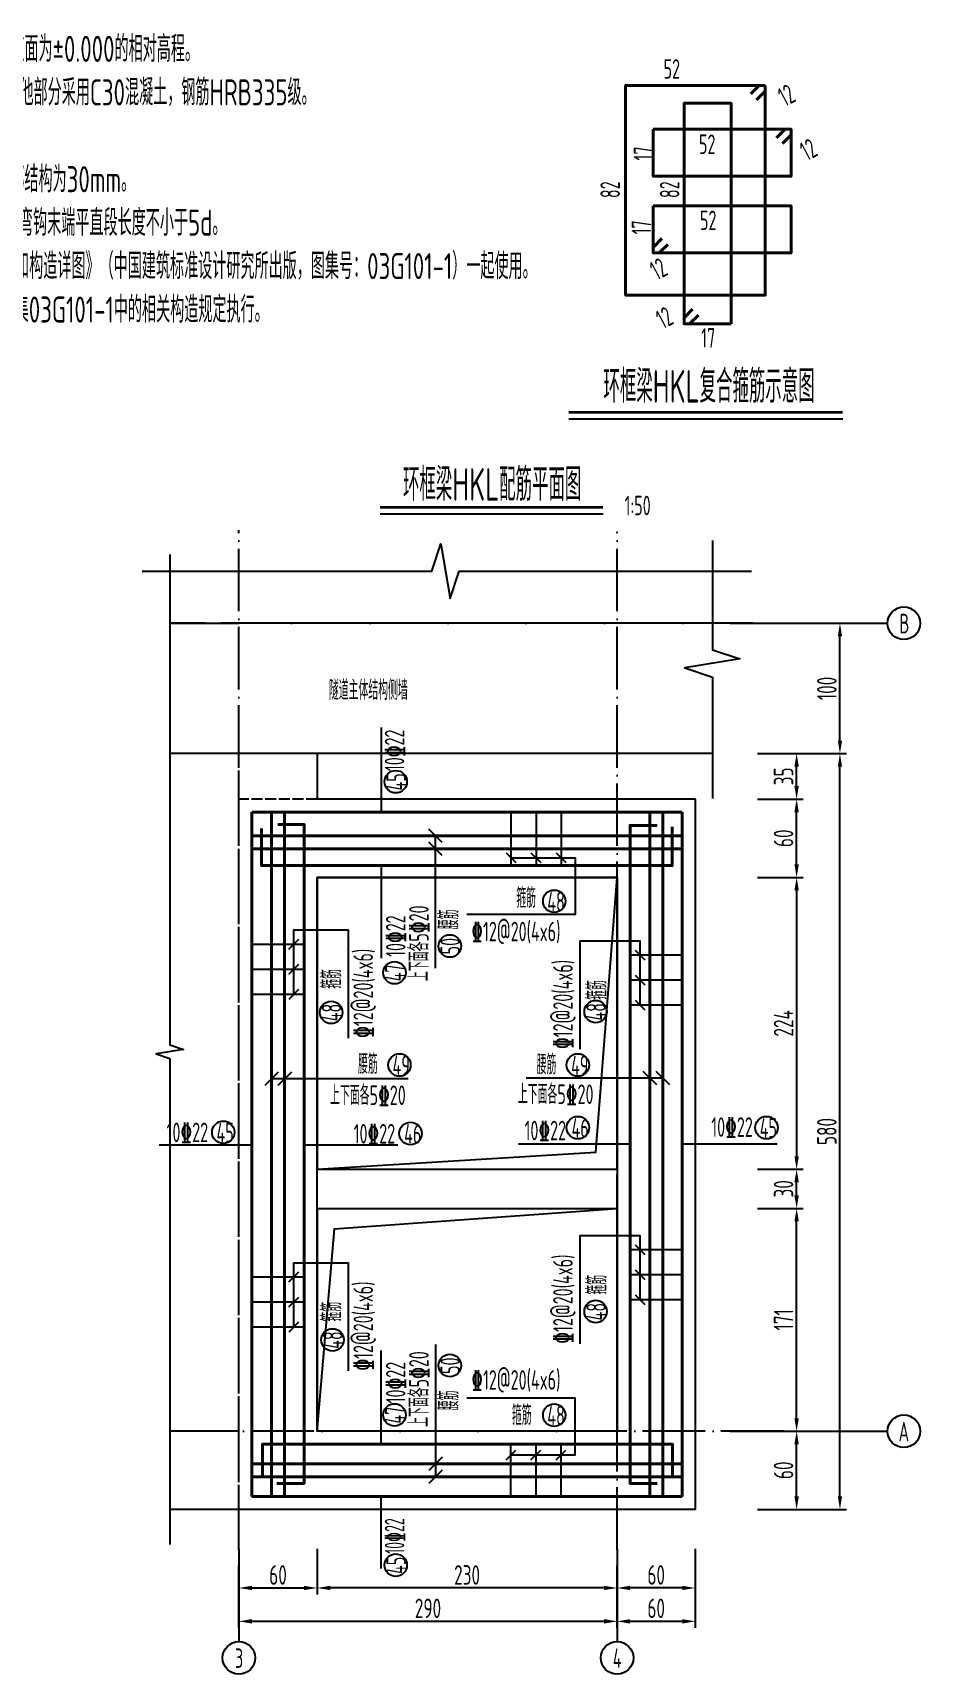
# Model space of a CAD drawing. Header units: millimetres. Extents: x -29538 to 115583, y -232866 to 15404.
# Drawn here: x 4908 to 11712, y -104514 to -91919 of the extents above; entities that cross this region are included whole.
import ezdxf
from ezdxf.enums import TextEntityAlignment as Align

# ---------------------------------------------------------------- set-up
doc = ezdxf.new("R2010")
doc.units = ezdxf.units.MM
doc.header["$LTSCALE"] = 10
doc.header["$MEASUREMENT"] = 0
doc.linetypes.add('ACAD_ISO02W100', pattern=[15, 12, -3])
doc.linetypes.add('ACAD_ISO04W100', pattern=[30, 24, -3, 0, -3])
for name, color, linetype in [('中心线', 3, 'ACAD_ISO04W100'), ('尺寸', 4, 'Continuous'), ('文字', 7, 'Continuous'), ('标注', 4, 'Continuous'), ('次轮廓线', 7, 'Continuous'), ('粗虚线', 1, 'Continuous'), ('轮廓线', 1, 'Continuous')]:
    doc.layers.add(name, color=color, linetype=linetype)
doc.layers.add('钢筋', color=6, linetype='Continuous', lineweight=40)
doc.styles.get("Standard").update_dxf_attribs({"font": 'gbenor.shx', "width": 0.75, "bigfont": 'gbcbig.shx'})
doc.dimstyles.get("Standard").update_dxf_attribs({"dimscale": 100, "dimtxt": 3, "dimasz": 2, "dimexe": 1, "dimexo": 1, "dimgap": 0.5, "dimtad": 1, "dimdec": 1, "dimlfac": 0.1, "dimdsep": 46, "dimtxsty": 'Standard', "dimcen": 0.5, "dimadec": 0, "dimazin": 0, "dimtfac": 1, "dimtdec": 1, "dimtofl": 0, "dimtmove": 2, "dimatfit": 3, "dimfxl": 0, "dimtolj": 1, "dimtzin": 0, "dimarcsym": 0})

# ---------------------------------------------------------------- blocks, each defined once
blk = doc.blocks.new('*D358')
at = {"layer": 'Defpoints', "color": 0}
for p in [(9988, -102650), (10765, -102650), (9988, -103250)]:
    blk.add_point(p, dxfattribs=at)
at = {"layer": '标注', "color": 0, "lineweight": -2}
for p, q in [((10465, -102650), (10815, -102650)), ((10765, -103150), (10765, -102750)), ((10465, -103250), (10815, -103250))]:
    blk.add_line(p, q, dxfattribs=at)
at = {"layer": '标注', "color": 0}
for points in [[(10748, -102750), (10782, -102750), (10765, -102650)], [(10748, -103150), (10782, -103150), (10765, -103250)]]:
    blk.add_solid(points, dxfattribs=at)
at = {"layer": '标注', "color": 0, "insert": (10665, -102950), "char_height": 150, "attachment_point": 5, "rotation": 90}
blk.add_mtext('\\A1;60', dxfattribs=at)
blk = doc.blocks.new('*D359')
at = {"layer": 'Defpoints', "color": 0}
for p in [(9388, -100940), (10765, -100940), (9388, -102650)]:
    blk.add_point(p, dxfattribs=at)
at = {"layer": '标注', "color": 0, "lineweight": -2}
for p, q in [((10465, -100940), (10815, -100940)), ((10765, -102550), (10765, -101040)), ((10465, -102650), (10815, -102650))]:
    blk.add_line(p, q, dxfattribs=at)
at = {"layer": '标注', "color": 0}
for points in [[(10748, -101040), (10782, -101040), (10765, -100940)], [(10748, -102550), (10782, -102550), (10765, -102650)]]:
    blk.add_solid(points, dxfattribs=at)
at = {"layer": '标注', "color": 0, "insert": (10665, -101795), "char_height": 150, "attachment_point": 5, "rotation": 90}
blk.add_mtext('\\A1;171', dxfattribs=at)
blk = doc.blocks.new('*D360')
at = {"layer": 'Defpoints', "color": 0}
for p in [(9388, -100640), (10765, -100640), (9388, -100940)]:
    blk.add_point(p, dxfattribs=at)
at = {"layer": '标注', "color": 0, "lineweight": -2}
for p, q in [((10465, -100640), (10815, -100640)), ((10765, -100840), (10765, -100740)), ((10465, -100940), (10815, -100940))]:
    blk.add_line(p, q, dxfattribs=at)
at = {"layer": '标注', "color": 0}
for points in [[(10748, -100740), (10782, -100740), (10765, -100640)], [(10748, -100840), (10782, -100840), (10765, -100940)]]:
    blk.add_solid(points, dxfattribs=at)
at = {"layer": '标注', "color": 0, "insert": (10665, -100790), "char_height": 150, "attachment_point": 5, "rotation": 90}
blk.add_mtext('\\A1;30', dxfattribs=at)
blk = doc.blocks.new('*D361')
at = {"layer": 'Defpoints', "color": 0}
for p in [(9988, -97800), (10765, -97800), (9988, -98400)]:
    blk.add_point(p, dxfattribs=at)
at = {"layer": '标注', "color": 0, "lineweight": -2}
for p, q in [((10465, -97800), (10815, -97800)), ((10765, -98300), (10765, -97900)), ((10465, -98400), (10815, -98400))]:
    blk.add_line(p, q, dxfattribs=at)
at = {"layer": '标注', "color": 0}
for points in [[(10748, -97900), (10782, -97900), (10765, -97800)], [(10748, -98300), (10782, -98300), (10765, -98400)]]:
    blk.add_solid(points, dxfattribs=at)
at = {"layer": '标注', "color": 0, "insert": (10665, -98100), "char_height": 150, "attachment_point": 5, "rotation": 90}
blk.add_mtext('\\A1;60', dxfattribs=at)
blk = doc.blocks.new('*D355')
at = {"layer": 'Defpoints', "color": 0}
for p in [(9988, -97450), (10765, -97450), (9988, -97800)]:
    blk.add_point(p, dxfattribs=at)
at = {"layer": '标注', "color": 0, "lineweight": -2}
for p, q in [((10465, -97450), (10815, -97450)), ((10765, -97700), (10765, -97550)), ((10465, -97800), (10815, -97800))]:
    blk.add_line(p, q, dxfattribs=at)
at = {"layer": '标注', "color": 0}
for points in [[(10748, -97550), (10782, -97550), (10765, -97450)], [(10748, -97700), (10782, -97700), (10765, -97800)]]:
    blk.add_solid(points, dxfattribs=at)
at = {"layer": '标注', "color": 0, "insert": (10665, -97625), "char_height": 150, "attachment_point": 5, "rotation": 90}
blk.add_mtext('\\A1;35', dxfattribs=at)
blk = doc.blocks.new('*D356')
at = {"layer": 'Defpoints', "color": 0}
for p in [(10533, -96450), (11097, -96450), (10765, -97450)]:
    blk.add_point(p, dxfattribs=at)
at = {"layer": '标注', "color": 0, "lineweight": -2}
for p, q in [((10797, -96450), (11147, -96450)), ((11097, -97350), (11097, -96550)), ((10815, -97450), (11147, -97450))]:
    blk.add_line(p, q, dxfattribs=at)
at = {"layer": '标注', "color": 0}
for points in [[(11081, -96550), (11114, -96550), (11097, -96450)], [(11081, -97350), (11114, -97350), (11097, -97450)]]:
    blk.add_solid(points, dxfattribs=at)
at = {"layer": '标注', "color": 0, "insert": (10997, -96950), "char_height": 150, "attachment_point": 5, "rotation": 90}
blk.add_mtext('\\A1;100', dxfattribs=at)
blk = doc.blocks.new('*D357')
at = {"layer": 'Defpoints', "color": 0}
for p in [(9988, -97450), (11097, -97450), (9988, -103250)]:
    blk.add_point(p, dxfattribs=at)
at = {"layer": '标注', "color": 0, "lineweight": -2}
for p, q in [((10797, -97450), (11147, -97450)), ((11097, -103150), (11097, -97550)), ((10797, -103250), (11147, -103250))]:
    blk.add_line(p, q, dxfattribs=at)
at = {"layer": '标注', "color": 0}
for points in [[(11081, -97550), (11114, -97550), (11097, -97450)], [(11081, -103150), (11114, -103150), (11097, -103250)]]:
    blk.add_solid(points, dxfattribs=at)
at = {"layer": '标注', "color": 0, "insert": (10997, -100350), "char_height": 150, "attachment_point": 5, "rotation": 90}
blk.add_mtext('\\A1;580', dxfattribs=at)
blk = doc.blocks.new('*D362')
at = {"layer": 'Defpoints', "color": 0}
for p in [(9388, -103250), (9988, -103250), (9388, -104109)]:
    blk.add_point(p, dxfattribs=at)
at = {"layer": '标注', "color": 0, "lineweight": -2}
for p, q in [((9388, -103809), (9388, -104159)), ((9988, -103809), (9988, -104159)), ((9888, -104109), (9488, -104109))]:
    blk.add_line(p, q, dxfattribs=at)
at = {"layer": '标注', "color": 0}
for points in [[(9488, -104092), (9488, -104126), (9388, -104109)], [(9888, -104092), (9888, -104126), (9988, -104109)]]:
    blk.add_solid(points, dxfattribs=at)
at = {"layer": '标注', "color": 0, "insert": (9688, -104009), "char_height": 150, "attachment_point": 5}
blk.add_mtext('\\A1;60', dxfattribs=at)
blk = doc.blocks.new('*D363')
at = {"layer": 'Defpoints', "color": 0}
for p in [(9388, -103250), (6488, -103853), (6488, -104109)]:
    blk.add_point(p, dxfattribs=at)
at = {"layer": '标注', "color": 0, "lineweight": -2}
for p, q in [((6488, -103903), (6488, -104159)), ((9388, -103809), (9388, -104159)), ((9288, -104109), (6588, -104109))]:
    blk.add_line(p, q, dxfattribs=at)
at = {"layer": '标注', "color": 0}
for points in [[(6588, -104092), (6588, -104126), (6488, -104109)], [(9288, -104092), (9288, -104126), (9388, -104109)]]:
    blk.add_solid(points, dxfattribs=at)
at = {"layer": '标注', "color": 0, "insert": (7938, -104009), "char_height": 150, "attachment_point": 5}
blk.add_mtext('\\A1;290', dxfattribs=at)
blk = doc.blocks.new('*D364')
at = {"layer": 'Defpoints', "color": 0}
for p in [(7088, -102650), (9388, -102950), (7088, -103853)]:
    blk.add_point(p, dxfattribs=at)
at = {"layer": '标注', "color": 0, "lineweight": -2}
for p, q in [((7088, -103553), (7088, -103903)), ((9388, -103553), (9388, -103903)), ((9288, -103853), (7188, -103853))]:
    blk.add_line(p, q, dxfattribs=at)
at = {"layer": '标注', "color": 0}
for points in [[(7188, -103836), (7188, -103869), (7088, -103853)], [(9288, -103836), (9288, -103869), (9388, -103853)]]:
    blk.add_solid(points, dxfattribs=at)
at = {"layer": '标注', "color": 0, "insert": (8238, -103753), "char_height": 150, "attachment_point": 5}
blk.add_mtext('\\A1;230', dxfattribs=at)
blk = doc.blocks.new('*D365')
at = {"layer": 'Defpoints', "color": 0}
for p in [(9988, -98400), (9988, -100640), (10765, -100640)]:
    blk.add_point(p, dxfattribs=at)
at = {"layer": '标注', "color": 0, "lineweight": -2}
for p, q in [((10465, -98400), (10815, -98400)), ((10765, -98500), (10765, -100540)), ((10465, -100640), (10815, -100640))]:
    blk.add_line(p, q, dxfattribs=at)
at = {"layer": '标注', "color": 0}
for points in [[(10748, -98500), (10782, -98500), (10765, -98400)], [(10748, -100540), (10782, -100540), (10765, -100640)]]:
    blk.add_solid(points, dxfattribs=at)
at = {"layer": '标注', "color": 0, "insert": (10665, -99520), "char_height": 150, "attachment_point": 5, "rotation": 90}
blk.add_mtext('\\A1;224', dxfattribs=at)
blk = doc.blocks.new('*D366')
at = {"layer": 'Defpoints', "color": 0}
for p in [(6488, -103250), (7088, -103250), (7088, -103853)]:
    blk.add_point(p, dxfattribs=at)
at = {"layer": '标注', "color": 0, "lineweight": -2}
for p, q in [((6488, -103553), (6488, -103903)), ((7088, -103553), (7088, -103903)), ((6588, -103853), (6988, -103853))]:
    blk.add_line(p, q, dxfattribs=at)
at = {"layer": '标注', "color": 0}
for points in [[(6588, -103836), (6588, -103869), (6488, -103853)], [(6988, -103836), (6988, -103869), (7088, -103853)]]:
    blk.add_solid(points, dxfattribs=at)
at = {"layer": '标注', "color": 0, "insert": (6788, -103753), "char_height": 150, "attachment_point": 5}
blk.add_mtext('\\A1;60', dxfattribs=at)
blk = doc.blocks.new('*D367')
at = {"layer": 'Defpoints', "color": 0}
for p in [(9388, -103250), (9988, -103250), (9388, -103853)]:
    blk.add_point(p, dxfattribs=at)
at = {"layer": '标注', "color": 0, "lineweight": -2}
for p, q in [((9388, -103553), (9388, -103903)), ((9988, -103553), (9988, -103903)), ((9888, -103853), (9488, -103853))]:
    blk.add_line(p, q, dxfattribs=at)
at = {"layer": '标注', "color": 0}
for points in [[(9488, -103836), (9488, -103869), (9388, -103853)], [(9888, -103836), (9888, -103869), (9988, -103853)]]:
    blk.add_solid(points, dxfattribs=at)
at = {"layer": '标注', "color": 0, "insert": (9688, -103753), "char_height": 150, "attachment_point": 5}
blk.add_mtext('\\A1;60', dxfattribs=at)

msp = doc.modelspace()

# ---------------------------------------------------------------- linework, layer by layer
at = {"color": 6}
for p, q in [((8574.35, -97900.12), (8574.35, -98309.49)), ((8766.41, -97900.12), (8766.41, -98309.49)), ((8958.47, -97900.12), (8958.47, -98309.49)), ((6588.26, -98911.4), (6988.24, -98911.4)), ((9888.26, -98996.86), (9488.27, -98996.86)), ((6588.26, -99103.46), (6988.24, -99103.46)), ((9888.26, -99188.92), (9488.27, -99188.92)), ((6588.26, -99295.52), (6988.24, -99295.52)), ((9888.26, -99380.98), (9488.27, -99380.98)), ((9888.26, -101257.86), (9488.27, -101257.86)), ((6588.26, -101464.84), (6988.24, -101464.84)), ((9888.26, -101449.92), (9488.27, -101449.92)), ((9888.26, -101641.97), (9488.27, -101641.97)), ((6588.26, -101656.9), (6988.24, -101656.9)), ((6588.26, -101848.96), (6988.24, -101848.96)), ((8574.35, -103150.17), (8574.35, -102750.17)), ((8766.41, -103150.17), (8766.41, -102750.17)), ((8958.47, -103150.17), (8958.47, -102750.17))]:
    msp.add_line(p, q, dxfattribs=at)
at = {"ltscale": 2}
for points in [[(5745.36, -96050.33), (7967.33, -96050.33), (8037.33, -95840.33), (8107.33, -96260.33), (8177.33, -96050.33), (10418.55, -96050.33)], [(10118.94, -95815.73), (10118.94, -96653.01), (10328.94, -96723.01), (9908.94, -96793.01), (10118.94, -96863.01), (10118.94, -97795.01)], [(5957.41, -95923.26), (5957.41, -99684.99), (6062.41, -99719.99), (5852.41, -99754.99), (5957.41, -99789.99), (5957.41, -103518.48)]]:
    msp.add_lwpolyline(points, dxfattribs=at)
at = {"layer": '中心线', "ltscale": 2}
for p, q in [((6488.26, -104159.74), (6488.26, -95735.77)), ((9388.26, -104159.74), (9388.26, -95747.98)), ((10432.27, -96450.12), (5957.41, -96450.12)), ((10664.18, -102650.12), (5957.41, -102650.12))]:
    msp.add_line(p, q, dxfattribs=at)
at = {"layer": '尺寸'}
for p, q in [((10256.17, -96450.12), (11462.33, -96450.12)), ((10256.17, -102650.12), (11462.33, -102650.12)), ((6488.26, -104021.6), (6488.26, -104264.4)), ((9388.26, -104021.6), (9388.26, -104264.4))]:
    msp.add_line(p, q, dxfattribs=at)
at = {"layer": '文字'}
for p, q in [((9017.46, -94881.51), (11118.67, -94881.51)), ((7570.18, -95611.4), (9280.44, -95611.4))]:
    msp.add_line(p, q, dxfattribs=at)
at = {"layer": '文字', "const_width": 20}
for points in [[(9017.46, -94831.51), (11118.67, -94831.51)], [(7570.18, -95561.4), (9280.44, -95561.4)]]:
    msp.add_lwpolyline(points, dxfattribs=at)
at = {"layer": '文字'}
for centre, radius in [((11587.33, -96450.12), 125), ((7690.54, -97665.67), 86.22), ((8906.34, -98583.23), 86.22), ((8105.09, -98926.65), 86.22), ((7681.12, -99131.53), 86.22), ((7195.12, -99435.89), 86.22), ((9223.72, -99430.33), 86.22), ((7718.91, -99839.8), 86.22), ((9087.71, -99839.8), 86.22), ((9087.71, -100320.68), 86.22), ((10534.57, -100320.68), 86.22), ((6368.44, -100356.32), 86.22), ((7803.83, -100365.91), 86.22), ((9223.72, -101731.38), 86.22), ((7205.25, -101949.4), 86.22), ((8105.09, -102146.11), 86.22), ((7681.12, -102525.3), 86.22), ((8906.34, -102526.41), 86.22), ((11587.33, -102650.12), 125), ((7690.54, -103678.15), 86.22), ((6488.26, -104389.4), 125), ((9388.26, -104389.4), 125)]:
    msp.add_circle(centre, radius, dxfattribs=at)
at = {"layer": '标注'}
for p, q in [((8045.68, -98132.98), (7943.3, -98029.29)), ((7994.49, -99096.68), (7994.49, -98081.14)), ((8045.68, -98232.98), (7943.3, -98129.29)), ((8536.33, -98211.42), (8611.46, -98286.55)), ((8727.93, -98210.96), (8803.06, -98286.09)), ((8919.99, -98210.96), (8995.12, -98286.09)), ((6871.87, -98949.88), (6947, -98874.75)), ((9604.65, -99035.35), (9529.52, -98960.21)), ((6871.87, -99141.94), (6947, -99066.81)), ((9604.65, -99227.4), (9529.52, -99152.27)), ((6872.32, -99333.54), (6947.46, -99258.41)), ((9604.19, -99419), (9529.06, -99343.87)), ((6790.1, -99894.56), (6686.41, -99996.94)), ((7784.81, -99945.75), (6738.26, -99945.75)), ((6890.1, -99894.56), (6786.41, -99996.94)), ((8691.7, -99937.94), (9738.26, -99937.94)), ((9586.41, -99886.75), (9690.11, -99989.13)), ((9686.41, -99886.75), (9790.11, -99989.13)), ((9604.65, -101296.34), (9529.52, -101221.21)), ((6871.87, -101503.32), (6947, -101428.19)), ((9604.65, -101488.4), (9529.52, -101413.27)), ((6871.87, -101695.38), (6947, -101620.25)), ((9604.19, -101680), (9529.06, -101604.87)), ((6872.32, -101886.98), (6947.46, -101811.85)), ((7994.49, -101984.62), (7994.49, -103000.17)), ((8045.68, -102848.32), (7943.3, -102952.01)), ((8536.33, -102870.44), (8611.46, -102795.31)), ((8727.93, -102870.9), (8803.06, -102795.77)), ((8919.99, -102870.9), (8995.12, -102795.77)), ((8045.68, -102948.32), (7943.3, -103052.01))]:
    msp.add_line(p, q, dxfattribs=at)
for points in [[(7579.68, -97250.55), (7579.68, -97900.12)], [(7579.16, -98309.49), (7579.16, -99019.64)], [(8574.35, -98249.44), (9066.6, -98249.44), (9066.6, -98685.4), (8236.48, -98685.4)], [(7088.26, -100640.12), (9226.15, -100509.84), (9388.26, -98400.12)], [(6910.35, -99295.52), (6910.35, -98803.27), (7325.89, -98803.27), (7325.89, -99633.38)], [(9566.17, -99380.98), (9566.17, -98888.73), (9102.98, -98888.73), (9102.98, -99718.85)], [(5877.74, -100453.32), (6588.26, -100453.32)], [(6988.23, -100453.32), (7707.77, -100453.32)], [(9488.28, -100448.46), (8633.32, -100448.46)], [(10614.61, -100448.46), (9888.26, -100448.46)], [(7088.26, -102650.12), (7221.45, -101096.25), (9388.26, -100940.12)], [(9566.17, -101641.97), (9566.17, -101149.73), (9102.98, -101149.73), (9102.98, -101979.84)], [(6910.35, -101848.96), (6910.35, -101356.71), (7325.89, -101356.71), (7325.89, -102186.82)], [(7579.16, -102740.8), (7579.16, -102030.65)], [(8574.35, -102832.42), (9066.6, -102832.42), (9066.6, -102396.46), (8236.48, -102396.46)], [(7579.68, -103704.41), (7579.68, -103150.17)]]:
    msp.add_lwpolyline(points, dxfattribs=at)
msp.add_lwpolyline([(9388.26, -102650.12), (7088.26, -102650.12), (7088.26, -98400.12), (9388.26, -98400.12)], close=True, dxfattribs=at)
at = {"layer": '次轮廓线'}
for p, q in [((5957.41, -96450.12), (6488.26, -96450.12)), ((10118.94, -96450.12), (6488.26, -96450.12)), ((10118.94, -97450.12), (5957.41, -97450.12)), ((7088.26, -97450.12), (7088.26, -97450.12))]:
    msp.add_line(p, q, dxfattribs=at)
at = {"layer": '粗虚线', "linetype": 'ACAD_ISO02W100'}
for q in [(6488.26, -97450.12), (5957.41, -102650.16)]:
    msp.add_line((6488.26, -102650.16), q, dxfattribs=at)
at = {"layer": '粗虚线', "linetype": 'ACAD_ISO02W100', "ltscale": 0.7}
for p, q in [((7088.26, -97800.12), (6488.26, -97800.12)), ((6488.26, -103250.16), (6488.26, -102650.16))]:
    msp.add_line(p, q, dxfattribs=at)
at = {"layer": '轮廓线'}
for p, q in [((7088.26, -97450.12), (7088.26, -97800.12)), ((9988.26, -97800.12), (7088.26, -97800.12)), ((9988.26, -103250.17), (9988.26, -97800.12)), ((9388.26, -98400.12), (7088.26, -98400.12)), ((7088.26, -98400.12), (7088.26, -100640.12)), ((9388.26, -100640.12), (9388.26, -98400.12)), ((7088.26, -100640.12), (9388.26, -100640.12)), ((7088.26, -100940.12), (9388.26, -100940.12)), ((7088.26, -100940.12), (7088.26, -102650.16)), ((9388.26, -102650.17), (9388.26, -100940.12)), ((9388.26, -102650.17), (7088.26, -102650.16)), ((9988.26, -103250.17), (5957.41, -103250.16))]:
    msp.add_line(p, q, dxfattribs=at)
at = {"layer": '钢筋'}
for p, q in [((10413.17, -92388.08), (10478.8, -92322.44)), ((10458.14, -92433.05), (10523.77, -92367.41)), ((10611.2, -92724.25), (10676.83, -92658.61)), ((10656.17, -92769.22), (10721.8, -92703.58)), ((9731.91, -93498.13), (9666.27, -93563.76)), ((9776.87, -93543.1), (9711.24, -93608.73)), ((9967.49, -94040.23), (9901.86, -94105.87)), ((10012.46, -94085.2), (9946.83, -94150.83)), ((9888.26, -97900.12), (6588.25, -97900.12)), ((6588.25, -103150.16), (6588.25, -97900.12)), ((6738.26, -103150.17), (6738.26, -97900.12)), ((6838.26, -103150.17), (6838.26, -97900.12)), ((9638.26, -103150.17), (9638.26, -97900.12)), ((9738.26, -103150.17), (9738.26, -97900.12)), ((9888.26, -103150.17), (9888.26, -97900.12)), ((9888.26, -98081.14), (6588.25, -98081.14)), ((9888.26, -98181.14), (6588.25, -98181.14)), ((9888.26, -102900.17), (6588.26, -102900.16)), ((9888.26, -103000.17), (6588.26, -103000.16)), ((9888.26, -103150.17), (6588.25, -103150.16))]:
    msp.add_line(p, q, dxfattribs=at)
for points in [[(10524.78, -92322.44), (10524.78, -93932.01), (9452.81, -93932.01), (9452.81, -92322.44)], [(10262.51, -94151.84), (9901.86, -94151.84), (9901.86, -92459.48), (10262.51, -92459.48)], [(9665.26, -92658.61), (9665.26, -93019.27), (10722.81, -93019.27), (10722.81, -92658.61)], [(9665.26, -93248.08), (9665.26, -93608.73), (10722.81, -93608.73), (10722.81, -93248.08)]]:
    msp.add_lwpolyline(points, close=True, dxfattribs=at)
for points in [[(6661.61, -98023.94), (6661.61, -98309.5), (9811.48, -98309.49), (9811.48, -98013.02)], [(6778.52, -103050.17), (6988.26, -103050.17), (6988.24, -97993.45), (6786.34, -97993.45)], [(9696.25, -103050.17), (9488.26, -103050.17), (9488.27, -98001.59), (9694.42, -98001.59)], [(6667.72, -102993.75), (6667.72, -102750.16), (9813.37, -102750.17), (9813.37, -103001.5)]]:
    msp.add_lwpolyline(points, dxfattribs=at)

# ---------------------------------------------------------------- texts
at = {"layer": '文字', "width": 0.7}
for s, height, p in [('52', 150, (9807.92, -92196.65)), ('52', 150, (10079.28, -92774.25)), ('52', 150, (10086.86, -93358.56)), ('17', 150, (10086.86, -94260.18)), ('环框梁HKL复合箍筋示意图', 250, (10093.4, -94631.97)), ('环框梁HKL配筋平面图', 250, (8430.13, -95384.87)), ('1:50', 150, (9545.8, -95546.45)), ('B', 150, (11591.57, -96452.2)), ('隧道主体结构侧墙', 150, (7480.7, -96963.03)), ('48', 150, (8920.08, -98585.3)), ('49', 150, (7732.9, -99841.88)), ('49', 150, (9101.7, -99841.88)), ('46', 150, (9105.2, -100322.75)), ('45', 150, (10548.31, -100322.75)), ('45', 150, (6382.18, -100358.39)), ('46', 150, (7821.32, -100367.98)), ('48', 150, (8920.08, -102528.48)), ('A', 150, (11587.48, -102652.2)), ('3', 150, (6489.5, -104391.47)), ('4', 150, (9389.5, -104391.47))]:
    msp.add_text(s, height=height, dxfattribs=at).set_placement(p, align=Align.MIDDLE_CENTER)
for s, rotation, p in [('12', 28.023023, (10687.19, -92398.19)), ('17', 90, (9591.07, -92844.97)), ('12', 28.023023, (10855.64, -92814.76)), ('82', 90, (9335.38, -93123.32)), ('82', 90, (9791.13, -93123.32)), ('17', 90, (9574.73, -93411.83)), ('12', 28.023023, (9705.2, -93730.59)), ('12', 28.023023, (9751.24, -94105.36)), ('45', 90, (7693.83, -97666.9)), ('50', 90, (8108.38, -98927.88)), ('47', 90, (7684.4, -99132.77)), ('48', 90, (9227.01, -99431.57)), ('48', 90, (7198.41, -99437.13)), ('48', 90, (9227.01, -101732.62)), ('48', 90, (7208.54, -101950.64)), ('50', 90, (8108.38, -102147.35)), ('47', 90, (7684.4, -102526.54)), ('45', 90, (7693.83, -103679.39))]:
    msp.add_text(s, height=150, rotation=rotation, dxfattribs=at).set_placement(p, align=Align.MIDDLE_CENTER)
at = {"layer": '文字'}
for s, width, p in [('10%%13222', 0.7, (7756.77, -97584.27)), ('10%%13222', 0.7, (7765.58, -99009.96)), ('上下面各5%%13220', 0.7, (7943.3, -99195.25)), ('腰筋', 0.7, (8172.42, -98797.94)), ('%%13212@20(4x6)', 0.7, (7516.64, -99631.8)), ('箍筋', 0.7, (7272.85, -99254.86)), ('%%13212@20(4x6)', 0.7, (9047.79, -99717.26)), ('箍筋', 0.7, (9307.2, -99340.32)), ('%%13212@20(4x6)', 0.7, (9047.79, -101978.25)), ('%%13212@20(4x6)', 0.7, (7516.64, -102185.24)), ('箍筋', 0.7, (9307.2, -101601.32)), ('箍筋', 0.7, (7272.85, -101808.3)), ('10%%13222', 0.7, (7765.58, -102435.83)), ('上下面各5%%13220', 0.7, (7943.3, -102616.34)), ('腰筋', 0.7, (8172.42, -102489.23)), ('10%%13222', 0.6, (7756.77, -103590.9))]:
    msp.add_text(s, height=150, rotation=90, dxfattribs=dict(at, width=width)).set_placement(p)
at = {"layer": '文字', "width": 0.7}
for s, p in [('箍筋', (8615.01, -98632.36)), ('%%13212@20(4x6)', (8269.96, -98890.6)), ('腰筋', (7401.47, -99907.95)), ('腰筋', (8771.17, -99911.19)), ('上下面各5%%13220', (7187.59, -100146.94)), ('上下面各5%%13220', (8627.64, -100139.13)), ('10%%13222', (10110.76, -100391.08)), ('10%%13222', (5933.55, -100431.59)), ('10%%13222', (7368.09, -100442.45)), ('10%%13222', (8678.63, -100417.41)), ('%%13212@20(4x6)', (8269.96, -102331.27)), ('箍筋', (8581.74, -102600.68))]:
    msp.add_text(s, height=150, dxfattribs=at).set_placement(p)
at = {"layer": '标注', "insert": (1763.07, -91942.44), "char_height": 200, "width": 6938.4533, "attachment_point": 1}
msp.add_mtext('1、本图单位标高以m计，其余以cm计，高程为以隧道检修通道面为%%P0.000的相对高程。\\P2、地面以下与水土接触部分结构采用C30P8防水混凝土，其他部分采用C30混凝土，钢筋HRB335级。\\P3、HKL为环框梁编号，WML为屋面梁编号，H为梁面标高。\\P4、混凝土保护层厚度迎水面为50mm,背水面为40mm,内部结构为30mm。\\P5、拉筋加密区拉筋弯钩末端平直段长度不小于10d，其他拉筋弯钩末端平直段长度不小于5d。\\P6、本图应结合《混凝土结构施工图平面整体表示方法制图规则和构造详图》（中国建筑标准设计研究所出版，图集号：03G101-1）一起使用。\\P7、本图墙、梁、板钢筋的锚固、连接等构相关构造要求应按图集03G101-1中的相关构造规定执行。\\P8、本图未详尽处参见主体结构设计说明。', dxfattribs=at)

# ---------------------------------------------------------------- dimensions: what is measured, and where the dimension line sits
at = {"layer": '标注'}
for base, p1, p2, angle, picture, middle in [((11097.45, -96450.12), (10765.05, -97450.12), (10533.14, -96450.12), 90, '*D356', (10997.45, -96950.12)), ((10765.05, -97450.12), (9988.26, -97800.12), (9988.26, -97450.12), 90, '*D355', (10665.05, -97625.12)), ((11097.45, -97450.12), (9988.26, -103250.17), (9988.26, -97450.12), 90, '*D357', (10997.45, -100350.15)), ((10765.05, -97800.12), (9988.26, -98400.12), (9988.26, -97800.12), 90, '*D361', (10665.05, -98100.12)), ((10765.05, -100640.12), (9988.26, -98400.12), (9988.26, -100640.12), 90, '*D365', (10665.05, -99520.12)), ((10765.05, -100640.12), (9388.26, -100940.12), (9388.26, -100640.12), 90, '*D360', (10665.05, -100790.12)), ((10765.05, -100940.12), (9388.16, -102650.12), (9388.26, -100940.12), 90, '*D359', (10665.05, -101795.12)), ((7088.26, -103852.52), (9388.26, -102950.17), (7088.26, -102650.16), 180, '*D364', (8238.26, -103752.52)), ((10765.05, -102650.12), (9988.26, -103250.17), (9988.26, -102650.12), 90, '*D358', (10665.05, -102950.15)), ((7088.26, -103852.52), (6488.26, -103250.16), (7088.26, -103250.16), 180, '*D366', (6788.26, -103752.52)), ((6488.26, -104109), (9388.26, -103250.17), (6488.26, -103852.52), 180, '*D363', (7938.26, -104009)), ((9388.26, -104109), (9988.26, -103250.17), (9388.26, -103250.17), 180, '*D362', (9688.26, -104009)), ((9388.26, -103852.52), (9988.26, -103250.17), (9388.26, -103250.17), 180, '*D367', (9688.26, -103752.52))]:
    dim = msp.add_linear_dim(base=base, p1=p1, p2=p2, angle=angle, dimstyle='Standard', override={"dimscale": 50}, dxfattribs=at)
    dim.commit()
    dim.dimension.update_dxf_attribs({"geometry": picture, "text_midpoint": middle})

doc.saveas('drawing.dxf')
